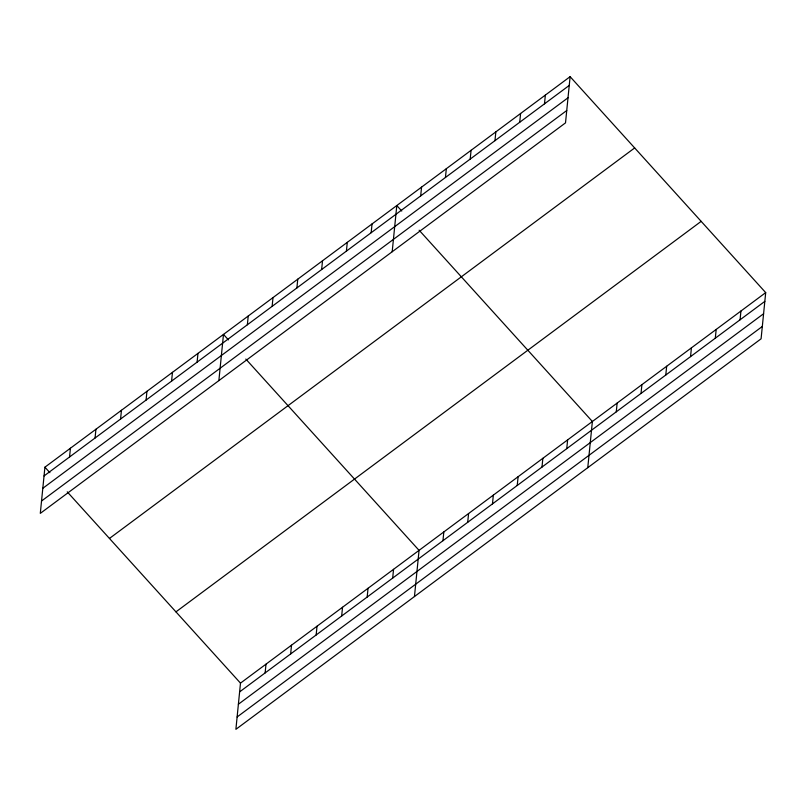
<?xml version="1.0" encoding="UTF-8"?>
<svg xmlns="http://www.w3.org/2000/svg" width="806" height="806" viewBox="0 0 806 806"><rect width="100%" height="100%" fill="white"/><g stroke="black" fill="none" stroke-linecap="round" stroke-linejoin="round"><path stroke-width="1.21" d="M570.114 76.671L44.914 467.188L40.3 513.382L565.51 122.875L570.114 76.671L765.7 292.618L761.086 338.812L235.886 729.329L240.49 683.125L765.7 292.618M69.548 456.982L70.424 448.217M95.058 438.011L95.934 429.245M120.568 419.049L121.444 410.284M146.077 400.078L146.954 391.313M171.587 381.107L172.464 372.342M197.097 362.146L197.974 353.381M218.869 380.603L223.484 334.409L228.451 339.89M247.361 324.768L248.238 316.002M272.126 306.361L273.002 297.595M296.89 287.944L297.757 279.178M265.124 672.929L266 664.164M321.644 269.536L322.521 260.771M290.644 653.958L291.51 645.193M346.409 251.129L347.275 242.364M316.154 634.997L317.02 626.232M371.163 232.712L372.04 223.947M341.663 616.026L342.53 607.261M392.19 251.734L396.804 205.54L401.761 211.021M367.173 597.055L368.04 588.289M420.682 195.898L421.558 187.133M392.683 578.093L393.55 569.328M445.446 177.491L446.323 168.726M414.455 596.551L419.06 550.357L245.82 359.073M470.2 159.074L471.077 150.309M442.947 540.715L443.824 531.95M494.965 140.667L495.841 131.902M467.712 522.298L468.578 513.533M519.719 122.26L520.595 113.495M492.466 503.891L493.343 495.126M544.483 103.853L545.36 95.088M517.23 485.484L518.107 476.719M541.985 467.077L542.861 458.312M566.749 448.66L567.625 439.895M587.775 467.682L592.38 421.488L419.14 230.214M616.268 411.846L617.144 403.081M641.022 393.439L641.898 384.674M665.786 375.022L666.663 366.256M690.551 356.615L691.417 347.849M715.305 338.208L716.181 329.442M740.069 319.801L740.936 311.035M44.038 475.953L569.248 85.436M42.799 488.305L568.008 97.788M41.529 501.03L566.739 110.523M109.455 538.448L634.665 147.941M175.95 611.865L701.16 221.358M239.614 691.891L764.823 301.384M238.385 704.243L763.594 313.736M237.115 716.977L762.325 326.46M44.914 467.188L49.871 472.669M67.251 491.851L240.49 683.125"/></g></svg>
